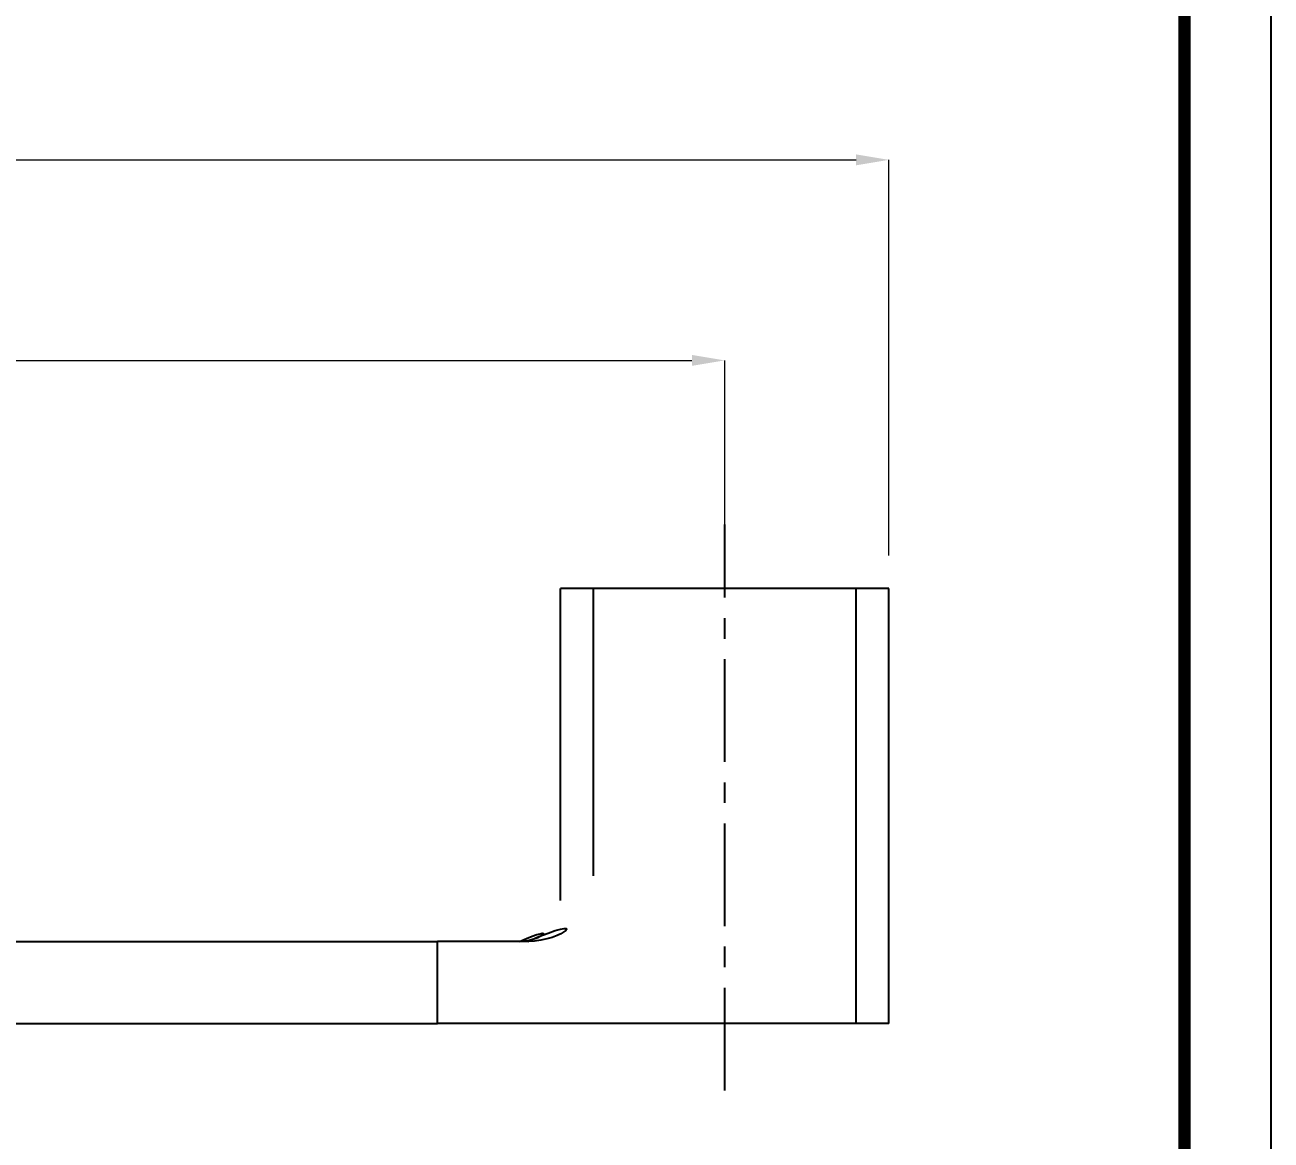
# Model space of a CAD drawing. Extents: x 16296675204 to 16296683393, y -37409618576 to -37409617244.
# Drawn here: x 16296679178.5 to 16296679330.3, y -37409617671.2 to -37409617535.4 of the extents above; entities that cross this region are included whole.
import ezdxf

# ---------------------------------------------------------------- set-up
doc = ezdxf.new("R2010")
doc.units = 0
doc.header["$LTSCALE"] = 10
doc.header["$MEASUREMENT"] = 0
doc.header["$PDMODE"] = 3
doc.header["$PDSIZE"] = -10
doc.linetypes.add('CENTER', pattern=[2, 1.25, -0.25, 0.25, -0.25])
doc.layers.get('0').update_dxf_attribs({"linetype": 'CONTINUOUS'})
doc.layers.get('DEFPOINTS').update_dxf_attribs({"linetype": 'CONTINUOUS'})
doc.styles.add('Daelim Dimension', font='NanumGothic.ttf')
doc.dimstyles.new('DEFAULT', dxfattribs={"dimscale": 2, "dimtxt": 2, "dimasz": 2, "dimexe": 0, "dimexo": 2, "dimgap": 1, "dimtad": 1, "dimdec": 1, "dimzin": 9, "dimdsep": 46, "dimtxsty": 'Daelim Dimension', "dimcen": 0.5, "dimclrd": 252, "dimclre": 252, "dimclrt": 3, "dimadec": 1, "dimazin": 0, "dimtfac": 1, "dimtdec": 1, "dimtix": 1, "dimtmove": 0, "dimatfit": 3, "dimfxl": 1, "dimtolj": 1, "dimtzin": 1, "dimlwd": 9, "dimlwe": 9, "dimarcsym": 0})

# ---------------------------------------------------------------- blocks, each defined once
blk = doc.blocks.new('*D41')
at = {"color": 5, "lineweight": 9, "transparency": 16777216}
for p, q in [((16296678733.728201, -37409617599.998817), (16296678733.728201, -37409617551.820259)), ((16296678737.728201, -37409617551.820259), (16296679279.728201, -37409617551.820259)), ((16296679283.728201, -37409617599.998817), (16296679283.728201, -37409617551.820259))]:
    blk.add_line(p, q, dxfattribs=at)
at = {"color": 5, "transparency": 16777216}
for points in [[(16296678737.728201, -37409617551.153587), (16296678737.728201, -37409617552.486923), (16296678733.728201, -37409617551.820259)], [(16296679279.728201, -37409617551.153587), (16296679279.728201, -37409617552.486923), (16296679283.728201, -37409617551.820259)]]:
    blk.add_solid(points, dxfattribs=at)
at = {"layer": 'DEFPOINTS', "color": 0, "transparency": 16777216}
for p in [(16296679283.728201, -37409617551.820259), (16296678733.728201, -37409617603.998817), (16296679283.728201, -37409617603.998817)]:
    blk.add_point(p, dxfattribs=at)
at = {"color": 7, "transparency": 16777216, "insert": (16296679008.728201, -37409617544.391083), "char_height": 10, "attachment_point": 5, "style": 'Daelim Dimension'}
blk.add_mtext('\\A1;550', dxfattribs=at)
blk = doc.blocks.new('*D42')
at = {"color": 5, "lineweight": 9, "transparency": 16777216}
for p, q in [((16296678753.7282, -37409617599.99882), (16296678753.7282, -37409617576.23722)), ((16296678757.7282, -37409617576.23722), (16296679259.7282, -37409617576.23722)), ((16296679263.7282, -37409617599.99882), (16296679263.7282, -37409617576.23722))]:
    blk.add_line(p, q, dxfattribs=at)
at = {"color": 5, "transparency": 16777216}
for points in [[(16296678757.7282, -37409617575.57056), (16296678757.7282, -37409617576.90388), (16296678753.7282, -37409617576.23722)], [(16296679259.7282, -37409617575.57056), (16296679259.7282, -37409617576.90388), (16296679263.7282, -37409617576.23722)]]:
    blk.add_solid(points, dxfattribs=at)
at = {"layer": 'DEFPOINTS', "color": 0, "transparency": 16777216}
for p in [(16296679263.7282, -37409617576.23722), (16296678753.7282, -37409617603.99882), (16296679263.7282, -37409617603.99882)]:
    blk.add_point(p, dxfattribs=at)
at = {"color": 7, "transparency": 16777216, "insert": (16296679008.7282, -37409617568.80804), "char_height": 10, "attachment_point": 5, "style": 'Daelim Dimension'}
blk.add_mtext('\\A1;510', dxfattribs=at)

msp = doc.modelspace()

# ---------------------------------------------------------------- linework, layer by layer
at = {"color": 1, "linetype": 'CENTER'}
msp.add_line((16296679263.728201, -37409617665.129913), (16296679263.728201, -37409617596.237213), dxfattribs=at)
for p, q in [((16296679243.728201, -37409617641.998817), (16296679243.728201, -37409617603.998817)), ((16296679283.728201, -37409617603.998817), (16296679243.728201, -37409617603.998817)), ((16296679247.728201, -37409617638.998817), (16296679247.728201, -37409617603.998817)), ((16296679279.728201, -37409617656.998817), (16296679279.728201, -37409617603.998817)), ((16296679283.728201, -37409617656.998817), (16296679283.728201, -37409617603.998817)), ((16296678788.728201, -37409617646.998817), (16296679228.728201, -37409617646.998817)), ((16296679239.728201, -37409617646.998817), (16296679228.728201, -37409617646.998817)), ((16296679228.728201, -37409617656.998817), (16296679228.728201, -37409617646.998817)), ((16296678788.728201, -37409617656.998817), (16296679228.728201, -37409617656.998817)), ((16296679283.728201, -37409617656.998817), (16296679228.728201, -37409617656.998817))]:
    msp.add_line(p, q)
at = {"ltscale": 0.5}
msp.add_lwpolyline([(16296678679.306351, -37409617903.983459), (16296679330.306351, -37409617903.983459), (16296679330.306351, -37409617426.983459), (16296678679.306351, -37409617426.983459)], close=True, dxfattribs=at)
at = {"color": 5, "linetype": 'ByBlock', "lineweight": 200, "const_width": 1.5}
msp.add_lwpolyline([(16296678689.774549, -37409617883.558739), (16296679319.774549, -37409617883.558739), (16296679319.774549, -37409617438.058739), (16296678689.774549, -37409617438.058739)], close=True, dxfattribs=at)
for centre, radius in [((16296679239.728201, -37409617638.998817), 8), ((16296679238.728201, -37409617641.998817), 5)]:
    msp.add_arc(centre, radius, 270, 0)

# ---------------------------------------------------------------- dimensions: what is measured, and where the dimension line sits
for base, p1, p2, picture, middle in [((16296679283.728201, -37409617551.820259), (16296678733.728201, -37409617603.998817), (16296679283.728201, -37409617603.998817), '*D41', (16296679008.728201, -37409617544.391083)), ((16296679263.728201, -37409617576.237221), (16296678753.728201, -37409617603.998817), (16296679263.728201, -37409617603.998817), '*D42', (16296679008.728201, -37409617568.808037))]:
    dim = msp.add_linear_dim(base=base, p1=p1, p2=p2, dimstyle='DEFAULT', override={"dimtxt": 5, "dimclrd": 5, "dimclre": 5, "dimclrt": 7})
    dim.commit()
    dim.dimension.update_dxf_attribs({"geometry": picture, "text_midpoint": middle})

doc.saveas('drawing.dxf')
